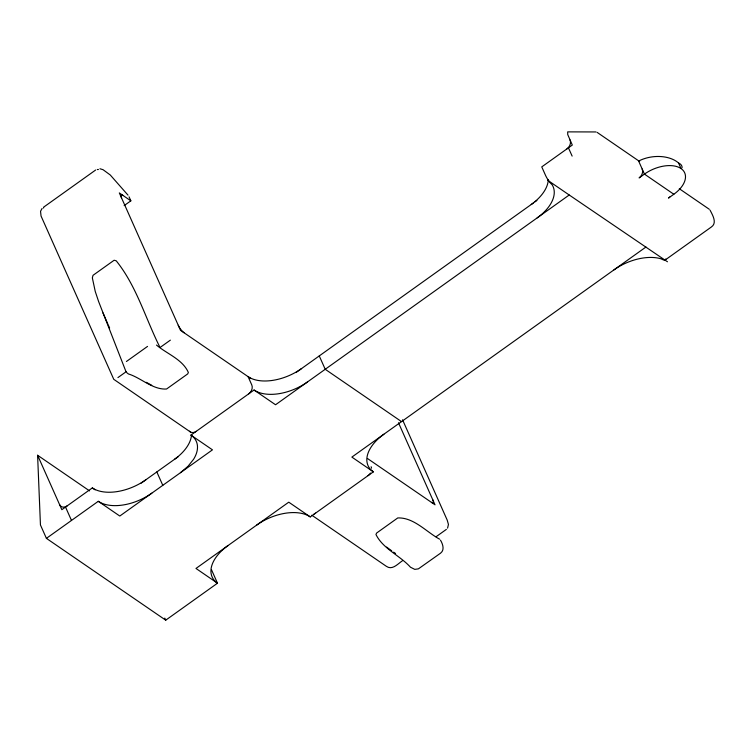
<?xml version="1.0" encoding="UTF-8"?>
<svg xmlns="http://www.w3.org/2000/svg" width="752" height="752" viewBox="0 0 752 752"><rect width="100%" height="100%" fill="white"/><g stroke="black" fill="none" stroke-linecap="round" stroke-linejoin="round"><path stroke-width="1.13" d="M447.572 528.13L448.446 524.464L447.205 520.102L402.546 419.785M42.121 208.407L40.542 211.274L41.05 216.031L113.759 379.318L190.529 432.052M180.442 472.717L187.991 466.296L193.565 459.312A40.899 23.566 -24 0 0 190.952 435.107L254.054 390.025A40.899 23.566 -24 0 0 307.568 381.894M145.85 479.785A40.899 23.566 -24 0 1 92.327 487.916L61.843 509.696L37.6 455.261L89.563 490.887M537.201 217.864A40.899 23.566 -24 0 0 552.184 184.851L550.596 183.215A6.909 1.175 59 0 1 547.888 179.625A6.787 1.156 59 0 1 545.444 175.16L541.76 166.888L572.31 145.051L567.741 134.599L567.685 131.873L596.035 131.948M43.55 207.223L95.636 170.027M124.155 205.606L130.848 200.831L129.062 196.817M126.421 361.486L147.533 346.409M117.932 377.589L126.383 371.554M170.366 340.139L160.044 347.509C145.568 318.801 136.667 286.174 116.222 260.812L114.144 260.239L93.032 275.317L92.346 277.864L95.241 291.428L98.615 301.533L125.857 371.319M37.6 455.261L40.448 524.971L46.408 538.357L98.286 501.302A40.899 23.566 -24 0 0 151.81 493.171L212.459 449.846L190.952 435.107M141.141 483.151L178.243 456.652M295.968 372.56L533.13 203.153M535.01 201.809L536.9 200.455M151.81 493.171L119.794 516.041L98.286 501.302M667.456 261.771L569.217 194.994L275.552 404.764L254.054 390.025M642.18 169.012A6.815 5.255 -55.6 0 1 639.106 177.914L644.445 174.107A27.946 16.093 -24 0 1 681.021 168.551A27.946 16.093 -24 0 1 673.83 194.251L668.5 198.077A6.815 5.255 -55.6 0 0 669.806 196.911M645.949 247.023L351.87 457.094L373.377 471.842A40.899 23.575 -24 0 1 383.887 434.224M665.012 260.117L711.373 226.991C717.502 222.893 712.37 214.743 710.048 210.109M46.408 538.357L165.731 620.174L217.488 583.204A40.899 23.575 -24 0 1 227.997 545.585M256.742 525.046A40.899 23.575 -24 0 1 310.275 516.915L373.377 471.842M402.405 560.785C397.827 563.803 392.365 570.524 386.415 566.35L311.789 515.195M436.066 536.749L446.387 529.37M99.96 168.749L103.08 169.717L110.253 174.981L128 195.144M126.656 372.55L128.366 373.932C141.094 377.805 152.703 389.931 166.568 389.01L187.68 373.923L188.367 372.466C182.548 359.277 166.85 353.872 156.482 345.065M146.302 382.326L151.754 385.315M597.107 132.361L639.651 161.53M679.291 188.714L709.268 209.263M673.839 194.26L644.445 174.107L638.636 161.06A28.82 18.593 -7.2 0 1 678.53 162.958A28.83 10.895 -17.5 0 1 682.102 167.705M547.71 180.254L569.217 194.994M130.848 200.831L119.324 192.926L180.499 330.316L250.895 378.576M401.53 421.618L325.221 369.288L319.262 355.922M367.418 458.466L435.013 504.808L398.485 422.756M439.629 539.184C426.45 532.059 413.854 517.282 397.752 517.94L376.639 533.027L375.953 534.484C382.965 548.857 400.064 555.615 410.47 567.215L414.794 569.377L418.403 568.85L440.587 553.152C444.893 549.938 442.74 543.94 440.493 540.18M393.625 552.147L395.571 553.472M310.275 516.915L288.759 502.176L195.981 568.456L217.488 583.204L211.528 569.819M92.327 487.916L95.128 489.834M386.594 547.071L391.689 550.821M678.53 162.958L681.021 168.551M568.446 147.824L572.131 156.096M156.83 471.946L162.789 485.322M164.81 618.116L165.731 620.174M65.527 507.055L71.487 520.45M108.222 324.873L109.623 328.032M103.005 312.964L107.79 323.877M196.281 431.3A6.815 5.255 -55.6 0 1 189.448 431.206M67.172 505.889A6.815 5.255 -55.6 0 1 59.577 504.611M371.112 466.757A6.815 5.255 -55.6 0 1 371.516 468.205M370.407 473.074A6.815 5.255 -55.6 0 1 368.038 475.659M301.618 368.527A40.899 23.566 -24 0 1 248.094 376.658L251.788 384.949A6.815 5.255 -55.6 0 1 248.715 393.851M191.534 434.318A40.899 23.566 -24 0 1 174.473 459.34M432.748 499.723A6.815 1.861 54.5 0 1 431.432 502.345M613.933 269.893A40.899 23.575 -24 0 1 660.801 258.735L663.17 259.816A6.909 2.557 49.6 0 0 665.539 259.713A6.787 2.519 49.6 0 0 665.746 258.97M570.044 139.966A6.815 5.255 -55.6 0 1 566.97 148.868M548.302 179.474A40.899 23.566 -24 0 1 531.25 204.497M315.605 513.108A6.815 5.255 -55.6 0 1 314.148 513.917M184.08 332.769A6.815 1.861 54.5 0 1 178.233 325.231M97.262 169.604A1.72 0.987 -24 0 1 98.446 169.529M43.484 208.013A1.72 0.987 -24 0 1 43.719 207.721M121.589 198.011A6.815 1.861 54.5 0 1 122.905 195.379"/></g></svg>
